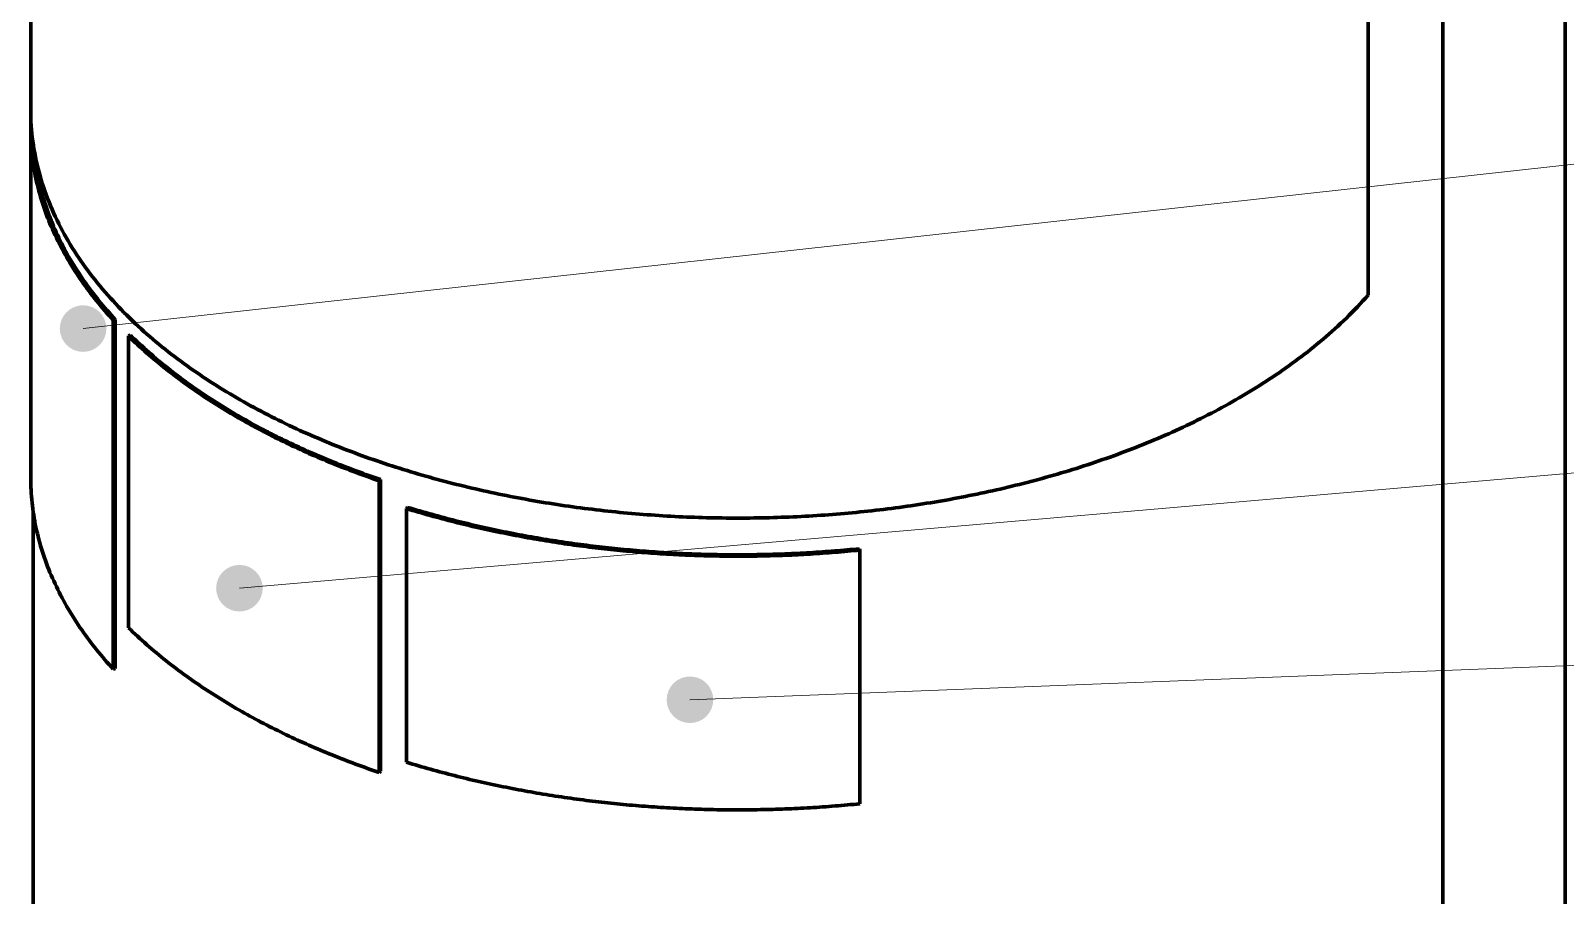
# Model space of a CAD drawing. Header units: millimetres. Extents: x 0 to 594, y 0 to 420.
# Drawn here: x 207.25 to 246.76, y 149.36 to 171.62 of the extents above; entities that cross this region are included whole.
import ezdxf

# ---------------------------------------------------------------- set-up
doc = ezdxf.new("R2010")
doc.units = ezdxf.units.MM
doc.layers.add('01-VISIBLE', color=7, linetype='CONTINUOUS', lineweight=70)
doc.layers.add('08-FINA', color=5, linetype='CONTINUOUS', lineweight=18)

msp = doc.modelspace()

# ---------------------------------------------------------------- hatches: boundary and pattern name
at = {"layer": '08-FINA'}
h = msp.add_hatch(color=7, dxfattribs=at)
h.dxf.hatch_style = 1
edge = h.paths.add_edge_path()
edge.add_arc((208.602, 163.951), 0.6, 0, 360)
h = msp.add_hatch(color=7, dxfattribs=at)
h.dxf.hatch_style = 1
edge = h.paths.add_edge_path()
edge.add_arc((212.627, 157.266), 0.6, 0, 360)
h = msp.add_hatch(color=7, dxfattribs=at)
h.dxf.hatch_style = 1
edge = h.paths.add_edge_path()
edge.add_arc((224.227, 154.394), 0.6, 0, 360)

# ---------------------------------------------------------------- linework, layer by layer
at = {"layer": '01-VISIBLE'}
for p, q in [((243.613, 143.586), (243.613, 222.306)), ((246.764, 134.108), (246.764, 220.15)), ((207.253, 169.585), (207.253, 206.106)), ((241.688, 164.812), (241.688, 201.333)), ((207.253, 160.113), (207.253, 169.095)), ((209.43, 164.183), (209.377, 164.166)), ((209.377, 155.185), (209.377, 164.166)), ((209.43, 155.201), (209.43, 164.183)), ((209.821, 163.78), (209.769, 163.762)), ((209.769, 156.25), (209.769, 163.762)), ((216.257, 160.064), (216.226, 160.034)), ((216.226, 152.522), (216.226, 160.034)), ((216.257, 152.552), (216.257, 160.064)), ((207.313, 143.586), (207.313, 159.26)), ((216.955, 159.348), (216.927, 159.318)), ((216.927, 152.786), (216.927, 159.318)), ((228.592, 158.283), (228.602, 158.249)), ((228.602, 151.717), (228.602, 158.249)), ((209.43, 155.201), (209.377, 155.185)), ((216.257, 152.552), (216.226, 152.522))]:
    msp.add_line(p, q, dxfattribs=at)
for points in [[(207.253, 169.585), (207.253, 169.483), (207.256, 169.381), (207.26, 169.28), (207.266, 169.178), (207.274, 169.077), (207.283, 168.976), (207.294, 168.875), (207.307, 168.774), (207.321, 168.673), (207.337, 168.573), (207.355, 168.473), (207.374, 168.373), (207.395, 168.274), (207.417, 168.175), (207.441, 168.076), (207.467, 167.978), (207.494, 167.88), (207.522, 167.782), (207.552, 167.685), (207.584, 167.588), (207.617, 167.492), (207.651, 167.397), (207.687, 167.302), (207.724, 167.207), (207.763, 167.113), (207.803, 167.02), (207.844, 166.927), (207.887, 166.835), (207.93, 166.743), (207.975, 166.652), (208.022, 166.561), (208.069, 166.471), (208.118, 166.382), (208.168, 166.294), (208.219, 166.206), (208.271, 166.118), (208.324, 166.032), (208.378, 165.946), (208.433, 165.861), (208.489, 165.776), (208.547, 165.692), (208.605, 165.609), (208.664, 165.526), (208.724, 165.444), (208.785, 165.363), (208.847, 165.282), (208.91, 165.202), (208.974, 165.123), (209.038, 165.045), (209.103, 164.967), (209.169, 164.89), (209.236, 164.813), (209.304, 164.737), (209.372, 164.662), (209.441, 164.587), (209.511, 164.514), (209.581, 164.44), (209.653, 164.368), (209.724, 164.296), (209.797, 164.225), (209.87, 164.154), (209.944, 164.084), (210.018, 164.015), (210.093, 163.946), (210.168, 163.878), (210.244, 163.811), (210.321, 163.744), (210.398, 163.678), (210.476, 163.612), (210.554, 163.547), (210.633, 163.483), (210.712, 163.42), (210.792, 163.356), (210.872, 163.294), (210.952, 163.232), (211.034, 163.171), (211.115, 163.11), (211.197, 163.05), (211.279, 162.991), (211.362, 162.932), (211.445, 162.873), (211.529, 162.816), (211.613, 162.758), (211.697, 162.702), (211.782, 162.646), (211.867, 162.59), (211.953, 162.535), (212.038, 162.481), (212.125, 162.427), (212.211, 162.374), (212.298, 162.321), (212.385, 162.268), (212.472, 162.217), (212.56, 162.165), (212.648, 162.115), (212.737, 162.065), (212.825, 162.015), (212.914, 161.966), (213.003, 161.917), (213.093, 161.869), (213.183, 161.821), (213.273, 161.774), (213.363, 161.728), (213.454, 161.681), (213.544, 161.636), (213.635, 161.59), (213.727, 161.546), (213.818, 161.502), (213.91, 161.458), (214.002, 161.415), (214.094, 161.372), (214.186, 161.329), (214.279, 161.287), (214.372, 161.246), (214.465, 161.205), (214.558, 161.165), (214.651, 161.125), (214.745, 161.085), (214.839, 161.046), (214.932, 161.007), (215.027, 160.969), (215.121, 160.931), (215.215, 160.894), (215.31, 160.857), (215.405, 160.82), (215.5, 160.784), (215.595, 160.748), (215.69, 160.713), (215.786, 160.678), (215.881, 160.644), (215.977, 160.61), (216.073, 160.576), (216.169, 160.543), (216.265, 160.511), (216.362, 160.478), (216.458, 160.446), (216.555, 160.415), (216.652, 160.384), (216.748, 160.353), (216.845, 160.323), (216.943, 160.293), (217.04, 160.263), (217.137, 160.234), (217.235, 160.205), (217.332, 160.177), (217.43, 160.149), (217.528, 160.122), (217.626, 160.095), (217.724, 160.068), (217.822, 160.041), (217.92, 160.015), (218.018, 159.99), (218.117, 159.964), (218.215, 159.94), (218.314, 159.915), (218.413, 159.891), (218.511, 159.867), (218.61, 159.844), (218.709, 159.821), (218.808, 159.798), (218.907, 159.776), (219.007, 159.754), (219.106, 159.732), (219.205, 159.711), (219.305, 159.69), (219.404, 159.67), (219.504, 159.65), (219.604, 159.63), (219.703, 159.611), (219.803, 159.592), (219.903, 159.573), (220.003, 159.555), (220.103, 159.537), (220.203, 159.519), (220.303, 159.502), (220.404, 159.485), (220.504, 159.468), (220.604, 159.452), (220.704, 159.436), (220.805, 159.421), (220.905, 159.406), (221.006, 159.391), (221.106, 159.376), (221.207, 159.362), (221.308, 159.348), (221.409, 159.335), (221.509, 159.322), (221.61, 159.309), (221.711, 159.297), (221.812, 159.285), (221.913, 159.273), (222.014, 159.261), (222.115, 159.25), (222.216, 159.24), (222.317, 159.229), (222.418, 159.219), (222.519, 159.209), (222.62, 159.2), (222.722, 159.191), (222.823, 159.182), (222.924, 159.174), (223.025, 159.166), (223.127, 159.158), (223.228, 159.151), (223.329, 159.143), (223.431, 159.137), (223.532, 159.13), (223.634, 159.124), (223.735, 159.118), (223.837, 159.113), (223.938, 159.108), (224.04, 159.103), (224.141, 159.099), (224.243, 159.095), (224.344, 159.091), (224.446, 159.087), (224.547, 159.084), (224.649, 159.082), (224.75, 159.079), (224.852, 159.077), (224.954, 159.075), (225.055, 159.074), (225.157, 159.073), (225.258, 159.072), (225.36, 159.071), (225.462, 159.071), (225.563, 159.071), (225.665, 159.072), (225.767, 159.073), (225.868, 159.074), (225.97, 159.075), (226.071, 159.077), (226.173, 159.079), (226.275, 159.082), (226.376, 159.084), (226.478, 159.087), (226.579, 159.091), (226.681, 159.095), (226.782, 159.099), (226.884, 159.103), (226.985, 159.108), (227.087, 159.113), (227.188, 159.118), (227.29, 159.124), (227.391, 159.13), (227.493, 159.137), (227.594, 159.143), (227.695, 159.15), (227.797, 159.158), (227.898, 159.166), (227.999, 159.174), (228.101, 159.182), (228.202, 159.191), (228.303, 159.2), (228.404, 159.209), (228.505, 159.219), (228.606, 159.229), (228.708, 159.239), (228.809, 159.25), (228.91, 159.261), (229.011, 159.273), (229.112, 159.284), (229.212, 159.296), (229.313, 159.309), (229.414, 159.322), (229.515, 159.335), (229.616, 159.348), (229.716, 159.362), (229.817, 159.376), (229.917, 159.391), (230.018, 159.405), (230.118, 159.421), (230.219, 159.436), (230.319, 159.452), (230.42, 159.468), (230.52, 159.485), (230.62, 159.502), (230.72, 159.519), (230.82, 159.536), (230.92, 159.554), (231.02, 159.573), (231.12, 159.591), (231.22, 159.61), (231.32, 159.63), (231.419, 159.649), (231.519, 159.67), (231.619, 159.69), (231.718, 159.711), (231.817, 159.732), (231.917, 159.754), (232.016, 159.775), (232.115, 159.798), (232.214, 159.82), (232.313, 159.843), (232.412, 159.867), (232.511, 159.891), (232.609, 159.915), (232.708, 159.939), (232.807, 159.964), (232.905, 159.989), (233.003, 160.015), (233.102, 160.041), (233.2, 160.067), (233.298, 160.094), (233.396, 160.121), (233.494, 160.149), (233.591, 160.177), (233.689, 160.205), (233.786, 160.234), (233.884, 160.263), (233.981, 160.292), (234.078, 160.322), (234.175, 160.352), (234.272, 160.383), (234.369, 160.414), (234.465, 160.446), (234.562, 160.478), (234.658, 160.51), (234.754, 160.543), (234.85, 160.576), (234.946, 160.609), (235.042, 160.643), (235.138, 160.678), (235.233, 160.713), (235.328, 160.748), (235.424, 160.783), (235.519, 160.819), (235.613, 160.856), (235.708, 160.893), (235.803, 160.93), (235.897, 160.968), (235.991, 161.006), (236.085, 161.045), (236.179, 161.084), (236.272, 161.124), (236.366, 161.164), (236.459, 161.204), (236.552, 161.245), (236.645, 161.287), (236.737, 161.329), (236.83, 161.371), (236.922, 161.414), (237.014, 161.457), (237.105, 161.501), (237.197, 161.545), (237.288, 161.59), (237.379, 161.635), (237.47, 161.68), (237.561, 161.727), (237.651, 161.773), (237.741, 161.82), (237.831, 161.868), (237.92, 161.916), (238.009, 161.965), (238.098, 162.014), (238.187, 162.064), (238.275, 162.114), (238.363, 162.164), (238.451, 162.216), (238.539, 162.267), (238.626, 162.32), (238.713, 162.373), (238.799, 162.426), (238.885, 162.48), (238.971, 162.534), (239.056, 162.589), (239.142, 162.645), (239.226, 162.701), (239.311, 162.757), (239.395, 162.815), (239.478, 162.872), (239.562, 162.931), (239.644, 162.99), (239.727, 163.049), (239.809, 163.109), (239.89, 163.17), (239.971, 163.231), (240.052, 163.293), (240.132, 163.355), (240.212, 163.418), (240.291, 163.482), (240.37, 163.546), (240.448, 163.611), (240.526, 163.677), (240.603, 163.743), (240.679, 163.81), (240.755, 163.877), (240.831, 163.945), (240.906, 164.014), (240.98, 164.083), (241.054, 164.153), (241.127, 164.223), (241.2, 164.295), (241.271, 164.366), (241.343, 164.439), (241.413, 164.512), (241.483, 164.586), (241.552, 164.661), (241.62, 164.736), (241.688, 164.812)], [(207.258, 169.34), (207.256, 169.299), (207.255, 169.258), (207.254, 169.217), (207.253, 169.176), (207.253, 169.136), (207.253, 169.095)], [(207.253, 169.095), (207.253, 169.014), (207.255, 168.933), (207.257, 168.852), (207.261, 168.772), (207.266, 168.691), (207.272, 168.61), (207.279, 168.53), (207.287, 168.449), (207.296, 168.369), (207.306, 168.289), (207.317, 168.209), (207.33, 168.129), (207.343, 168.049), (207.357, 167.97), (207.372, 167.891), (207.389, 167.811), (207.406, 167.732), (207.424, 167.654), (207.444, 167.575), (207.464, 167.497), (207.485, 167.419), (207.508, 167.341), (207.531, 167.264), (207.555, 167.187), (207.58, 167.11), (207.606, 167.034), (207.633, 166.957), (207.661, 166.882), (207.689, 166.806), (207.719, 166.731), (207.749, 166.656), (207.781, 166.581), (207.813, 166.507), (207.846, 166.433), (207.879, 166.36), (207.914, 166.287), (207.949, 166.214), (207.985, 166.142), (208.022, 166.07), (208.06, 165.999), (208.098, 165.928), (208.138, 165.857), (208.178, 165.787), (208.218, 165.717), (208.259, 165.647), (208.301, 165.578), (208.344, 165.51), (208.387, 165.441), (208.431, 165.374), (208.476, 165.306), (208.521, 165.239), (208.567, 165.173), (208.614, 165.107), (208.661, 165.041), (208.708, 164.976), (208.757, 164.911), (208.805, 164.847), (208.855, 164.783), (208.905, 164.719), (208.955, 164.656), (209.006, 164.593), (209.058, 164.531), (209.11, 164.469), (209.162, 164.408), (209.215, 164.347), (209.269, 164.286), (209.323, 164.226), (209.377, 164.166)], [(207.333, 168.597), (207.34, 168.517), (207.348, 168.438), (207.358, 168.358), (207.368, 168.278), (207.379, 168.199), (207.391, 168.119), (207.405, 168.04), (207.419, 167.961), (207.435, 167.882), (207.451, 167.804), (207.468, 167.725), (207.487, 167.647), (207.506, 167.569), (207.526, 167.491), (207.548, 167.414), (207.57, 167.337), (207.593, 167.26), (207.617, 167.183), (207.642, 167.107), (207.668, 167.031), (207.695, 166.955), (207.723, 166.88), (207.751, 166.805), (207.781, 166.73), (207.811, 166.656), (207.842, 166.582), (207.874, 166.508), (207.907, 166.435), (207.941, 166.362), (207.975, 166.29), (208.01, 166.217), (208.046, 166.146), (208.083, 166.074), (208.121, 166.003), (208.159, 165.933), (208.198, 165.862), (208.237, 165.792), (208.278, 165.723), (208.319, 165.654), (208.361, 165.585), (208.403, 165.517), (208.446, 165.45), (208.49, 165.382), (208.534, 165.315), (208.579, 165.249), (208.625, 165.183), (208.671, 165.117), (208.718, 165.052), (208.765, 164.987), (208.813, 164.923), (208.862, 164.859), (208.911, 164.795), (208.961, 164.732), (209.011, 164.669), (209.061, 164.607), (209.113, 164.545), (209.164, 164.484), (209.217, 164.423), (209.269, 164.362), (209.322, 164.302), (209.376, 164.242), (209.43, 164.183)], [(209.769, 163.762), (209.827, 163.706), (209.885, 163.65), (209.944, 163.594), (210.003, 163.539), (210.062, 163.484), (210.122, 163.43), (210.182, 163.376), (210.243, 163.322), (210.304, 163.269), (210.365, 163.216), (210.427, 163.164), (210.488, 163.112), (210.551, 163.06), (210.613, 163.009), (210.676, 162.958), (210.739, 162.908), (210.803, 162.858), (210.867, 162.808), (210.931, 162.759), (210.995, 162.71), (211.06, 162.662), (211.125, 162.613), (211.19, 162.566), (211.255, 162.518), (211.321, 162.471), (211.387, 162.424), (211.453, 162.378), (211.52, 162.332), (211.586, 162.287), (211.653, 162.241), (211.721, 162.196), (211.788, 162.152), (211.856, 162.108), (211.924, 162.064), (211.992, 162.02), (212.06, 161.977), (212.129, 161.934), (212.197, 161.892), (212.266, 161.85), (212.336, 161.808), (212.405, 161.767), (212.475, 161.726), (212.544, 161.685), (212.614, 161.644), (212.685, 161.604), (212.755, 161.564), (212.825, 161.525), (212.896, 161.486), (212.967, 161.447), (213.038, 161.408), (213.109, 161.37), (213.181, 161.332), (213.252, 161.295), (213.324, 161.258), (213.396, 161.221), (213.468, 161.184), (213.54, 161.148), (213.613, 161.112), (213.685, 161.076), (213.758, 161.041), (213.831, 161.006), (213.904, 160.971), (213.977, 160.936), (214.05, 160.902), (214.123, 160.868), (214.197, 160.835), (214.271, 160.801), (214.344, 160.768), (214.418, 160.736), (214.492, 160.703), (214.566, 160.671), (214.641, 160.639), (214.715, 160.608), (214.79, 160.576), (214.864, 160.545), (214.939, 160.515), (215.014, 160.484), (215.089, 160.454), (215.164, 160.424), (215.239, 160.394), (215.315, 160.365), (215.39, 160.336), (215.465, 160.307), (215.541, 160.279), (215.617, 160.25), (215.693, 160.222), (215.769, 160.195), (215.845, 160.167), (215.921, 160.14), (215.997, 160.113), (216.073, 160.086), (216.15, 160.06), (216.226, 160.034)], [(209.821, 163.78), (209.878, 163.723), (209.936, 163.668), (209.995, 163.612), (210.054, 163.557), (210.113, 163.503), (210.173, 163.448), (210.233, 163.395), (210.293, 163.341), (210.354, 163.288), (210.415, 163.236), (210.476, 163.184), (210.538, 163.132), (210.6, 163.08), (210.662, 163.029), (210.725, 162.979), (210.788, 162.928), (210.851, 162.878), (210.915, 162.829), (210.978, 162.78), (211.043, 162.731), (211.107, 162.683), (211.172, 162.635), (211.237, 162.587), (211.302, 162.54), (211.367, 162.493), (211.433, 162.446), (211.499, 162.4), (211.566, 162.354), (211.632, 162.309), (211.699, 162.264), (211.766, 162.219), (211.833, 162.175), (211.901, 162.131), (211.968, 162.087), (212.036, 162.044), (212.104, 162.001), (212.173, 161.958), (212.241, 161.916), (212.31, 161.874), (212.379, 161.832), (212.448, 161.791), (212.517, 161.75), (212.587, 161.709), (212.657, 161.669), (212.727, 161.629), (212.797, 161.589), (212.867, 161.55), (212.938, 161.511), (213.008, 161.472), (213.079, 161.434), (213.15, 161.396), (213.221, 161.358), (213.293, 161.321), (213.364, 161.283), (213.436, 161.247), (213.508, 161.21), (213.58, 161.174), (213.652, 161.138), (213.724, 161.102), (213.796, 161.067), (213.869, 161.032), (213.942, 160.998), (214.015, 160.963), (214.088, 160.929), (214.161, 160.895), (214.234, 160.862), (214.307, 160.829), (214.381, 160.796), (214.455, 160.763), (214.528, 160.731), (214.602, 160.699), (214.676, 160.667), (214.751, 160.636), (214.825, 160.604), (214.899, 160.573), (214.974, 160.543), (215.048, 160.512), (215.123, 160.482), (215.198, 160.453), (215.273, 160.423), (215.348, 160.394), (215.423, 160.365), (215.498, 160.336), (215.574, 160.308), (215.649, 160.28), (215.725, 160.252), (215.801, 160.224), (215.876, 160.197), (215.952, 160.17), (216.028, 160.143), (216.104, 160.116), (216.18, 160.09), (216.257, 160.064)], [(207.253, 160.113), (207.253, 160.032), (207.255, 159.952), (207.257, 159.871), (207.261, 159.79), (207.266, 159.71), (207.272, 159.629), (207.279, 159.548), (207.287, 159.468), (207.296, 159.388), (207.306, 159.308), (207.317, 159.228), (207.33, 159.148), (207.343, 159.068), (207.357, 158.988), (207.372, 158.909), (207.389, 158.83), (207.406, 158.751), (207.424, 158.672), (207.444, 158.594), (207.464, 158.516), (207.485, 158.438), (207.508, 158.36), (207.531, 158.283), (207.555, 158.205), (207.58, 158.129), (207.606, 158.052), (207.633, 157.976), (207.661, 157.9), (207.689, 157.825), (207.719, 157.749), (207.749, 157.674), (207.781, 157.6), (207.813, 157.526), (207.846, 157.452), (207.879, 157.379), (207.914, 157.306), (207.949, 157.233), (207.985, 157.161), (208.022, 157.089), (208.06, 157.017), (208.098, 156.946), (208.138, 156.875), (208.178, 156.805), (208.218, 156.735), (208.259, 156.666), (208.301, 156.597), (208.344, 156.528), (208.387, 156.46), (208.431, 156.392), (208.476, 156.325), (208.521, 156.258), (208.567, 156.191), (208.614, 156.125), (208.661, 156.06), (208.708, 155.994), (208.757, 155.93), (208.805, 155.865), (208.855, 155.801), (208.905, 155.738), (208.955, 155.675), (209.006, 155.612), (209.058, 155.55), (209.11, 155.488), (209.162, 155.426), (209.215, 155.365), (209.269, 155.305), (209.323, 155.245), (209.377, 155.185)], [(216.927, 159.318), (217.003, 159.294), (217.08, 159.271), (217.157, 159.248), (217.234, 159.226), (217.311, 159.203), (217.388, 159.181), (217.466, 159.159), (217.543, 159.138), (217.62, 159.116), (217.698, 159.095), (217.775, 159.074), (217.853, 159.053), (217.93, 159.033), (218.008, 159.013), (218.086, 158.993), (218.164, 158.973), (218.241, 158.953), (218.319, 158.934), (218.397, 158.915), (218.475, 158.896), (218.553, 158.877), (218.632, 158.859), (218.71, 158.841), (218.788, 158.823), (218.866, 158.805), (218.945, 158.788), (219.023, 158.771), (219.102, 158.754), (219.18, 158.737), (219.259, 158.72), (219.337, 158.704), (219.416, 158.688), (219.495, 158.672), (219.573, 158.656), (219.652, 158.641), (219.731, 158.626), (219.81, 158.611), (219.889, 158.596), (219.968, 158.581), (220.047, 158.567), (220.126, 158.553), (220.205, 158.539), (220.284, 158.525), (220.363, 158.512), (220.442, 158.499), (220.521, 158.486), (220.6, 158.473), (220.68, 158.46), (220.759, 158.448), (220.838, 158.436), (220.918, 158.424), (220.997, 158.412), (221.077, 158.401), (221.156, 158.39), (221.236, 158.378), (221.315, 158.368), (221.395, 158.357), (221.474, 158.347), (221.554, 158.336), (221.634, 158.326), (221.713, 158.317), (221.793, 158.307), (221.873, 158.298), (221.952, 158.288), (222.032, 158.28), (222.112, 158.271), (222.192, 158.262), (222.272, 158.254), (222.352, 158.246), (222.431, 158.238), (222.511, 158.23), (222.591, 158.223), (222.671, 158.216), (222.751, 158.208), (222.831, 158.202), (222.911, 158.195), (222.991, 158.189), (223.071, 158.182), (223.151, 158.176), (223.231, 158.171), (223.311, 158.165), (223.391, 158.159), (223.472, 158.154), (223.552, 158.149), (223.632, 158.145), (223.712, 158.14), (223.792, 158.136), (223.872, 158.131), (223.952, 158.127), (224.033, 158.124), (224.113, 158.12), (224.193, 158.117), (224.273, 158.114), (224.353, 158.111), (224.434, 158.108), (224.514, 158.106), (224.594, 158.103), (224.674, 158.101), (224.755, 158.099), (224.835, 158.098), (224.915, 158.096), (224.995, 158.095), (225.076, 158.094), (225.156, 158.093), (225.236, 158.092), (225.316, 158.092), (225.397, 158.091), (225.477, 158.091), (225.557, 158.091), (225.638, 158.092), (225.718, 158.092), (225.798, 158.093), (225.878, 158.094), (225.959, 158.095), (226.039, 158.097), (226.119, 158.098), (226.199, 158.1), (226.28, 158.102), (226.36, 158.104), (226.44, 158.106), (226.52, 158.109), (226.601, 158.112), (226.681, 158.115), (226.761, 158.118), (226.841, 158.121), (226.921, 158.125), (227.002, 158.129), (227.082, 158.133), (227.162, 158.137), (227.242, 158.142), (227.322, 158.146), (227.402, 158.151), (227.482, 158.156), (227.562, 158.161), (227.643, 158.167), (227.723, 158.173), (227.803, 158.178), (227.883, 158.185), (227.963, 158.191), (228.043, 158.197), (228.123, 158.204), (228.203, 158.211), (228.283, 158.218), (228.363, 158.225), (228.442, 158.233), (228.522, 158.241), (228.602, 158.249)], [(216.955, 159.348), (217.031, 159.325), (217.108, 159.302), (217.185, 159.279), (217.261, 159.257), (217.338, 159.234), (217.415, 159.212), (217.492, 159.19), (217.569, 159.169), (217.646, 159.147), (217.723, 159.126), (217.801, 159.105), (217.878, 159.085), (217.955, 159.064), (218.033, 159.044), (218.11, 159.024), (218.188, 159.005), (218.265, 158.985), (218.343, 158.966), (218.421, 158.947), (218.498, 158.928), (218.576, 158.909), (218.654, 158.891), (218.732, 158.873), (218.81, 158.855), (218.888, 158.838), (218.966, 158.82), (219.044, 158.803), (219.122, 158.786), (219.201, 158.769), (219.279, 158.753), (219.357, 158.737), (219.436, 158.721), (219.514, 158.705), (219.593, 158.689), (219.671, 158.674), (219.75, 158.659), (219.828, 158.644), (219.907, 158.629), (219.986, 158.614), (220.064, 158.6), (220.143, 158.586), (220.222, 158.572), (220.301, 158.559), (220.38, 158.545), (220.459, 158.532), (220.538, 158.519), (220.616, 158.506), (220.696, 158.494), (220.775, 158.482), (220.854, 158.469), (220.933, 158.458), (221.012, 158.446), (221.091, 158.434), (221.17, 158.423), (221.25, 158.412), (221.329, 158.401), (221.408, 158.391), (221.487, 158.38), (221.567, 158.37), (221.646, 158.36), (221.726, 158.35), (221.805, 158.341), (221.885, 158.332), (221.964, 158.322), (222.044, 158.314), (222.123, 158.305), (222.203, 158.296), (222.282, 158.288), (222.362, 158.28), (222.441, 158.272), (222.521, 158.264), (222.601, 158.257), (222.68, 158.25), (222.76, 158.243), (222.84, 158.236), (222.92, 158.229), (222.999, 158.223), (223.079, 158.217), (223.159, 158.211), (223.239, 158.205), (223.318, 158.199), (223.398, 158.194), (223.478, 158.189), (223.558, 158.184), (223.638, 158.179), (223.718, 158.174), (223.798, 158.17), (223.877, 158.166), (223.957, 158.162), (224.037, 158.158), (224.117, 158.155), (224.197, 158.151), (224.277, 158.148), (224.357, 158.145), (224.437, 158.143), (224.517, 158.14), (224.597, 158.138), (224.677, 158.136), (224.757, 158.134), (224.837, 158.132), (224.917, 158.131), (224.997, 158.129), (225.077, 158.128), (225.157, 158.127), (225.237, 158.127), (225.317, 158.126), (225.397, 158.126), (225.477, 158.126), (225.557, 158.126), (225.637, 158.126), (225.717, 158.127), (225.797, 158.128), (225.877, 158.129), (225.957, 158.13), (226.037, 158.131), (226.117, 158.133), (226.197, 158.134), (226.277, 158.136), (226.357, 158.139), (226.437, 158.141), (226.517, 158.144), (226.597, 158.146), (226.677, 158.149), (226.757, 158.153), (226.837, 158.156), (226.917, 158.16), (226.996, 158.163), (227.076, 158.167), (227.156, 158.172), (227.236, 158.176), (227.316, 158.181), (227.396, 158.186), (227.476, 158.191), (227.556, 158.196), (227.635, 158.201), (227.715, 158.207), (227.795, 158.213), (227.875, 158.219), (227.954, 158.225), (228.034, 158.232), (228.114, 158.238), (228.194, 158.245), (228.273, 158.252), (228.353, 158.26), (228.433, 158.267), (228.512, 158.275), (228.592, 158.283)], [(209.769, 156.25), (209.827, 156.194), (209.885, 156.138), (209.944, 156.082), (210.003, 156.027), (210.062, 155.972), (210.122, 155.918), (210.182, 155.864), (210.243, 155.81), (210.304, 155.757), (210.365, 155.705), (210.427, 155.652), (210.488, 155.6), (210.551, 155.549), (210.613, 155.497), (210.676, 155.447), (210.739, 155.396), (210.803, 155.346), (210.867, 155.296), (210.931, 155.247), (210.995, 155.198), (211.06, 155.15), (211.125, 155.102), (211.19, 155.054), (211.255, 155.006), (211.321, 154.959), (211.387, 154.913), (211.453, 154.866), (211.52, 154.82), (211.586, 154.775), (211.653, 154.73), (211.721, 154.685), (211.788, 154.64), (211.856, 154.596), (211.924, 154.552), (211.992, 154.509), (212.06, 154.465), (212.129, 154.423), (212.197, 154.38), (212.266, 154.338), (212.336, 154.296), (212.405, 154.255), (212.475, 154.214), (212.544, 154.173), (212.614, 154.133), (212.685, 154.092), (212.755, 154.053), (212.825, 154.013), (212.896, 153.974), (212.967, 153.935), (213.038, 153.897), (213.109, 153.858), (213.181, 153.821), (213.252, 153.783), (213.324, 153.746), (213.396, 153.709), (213.468, 153.672), (213.54, 153.636), (213.613, 153.6), (213.685, 153.564), (213.758, 153.529), (213.831, 153.494), (213.904, 153.459), (213.977, 153.425), (214.05, 153.39), (214.123, 153.356), (214.197, 153.323), (214.271, 153.29), (214.344, 153.257), (214.418, 153.224), (214.492, 153.191), (214.566, 153.159), (214.641, 153.127), (214.715, 153.096), (214.79, 153.065), (214.864, 153.033), (214.939, 153.003), (215.014, 152.972), (215.089, 152.942), (215.164, 152.912), (215.239, 152.883), (215.315, 152.853), (215.39, 152.824), (215.465, 152.795), (215.541, 152.767), (215.617, 152.739), (215.693, 152.711), (215.769, 152.683), (215.845, 152.655), (215.921, 152.628), (215.997, 152.601), (216.073, 152.575), (216.15, 152.548), (216.226, 152.522)], [(216.927, 152.786), (217.003, 152.763), (217.08, 152.739), (217.157, 152.716), (217.234, 152.694), (217.311, 152.671), (217.388, 152.649), (217.466, 152.627), (217.543, 152.606), (217.62, 152.584), (217.698, 152.563), (217.775, 152.542), (217.853, 152.521), (217.93, 152.501), (218.008, 152.481), (218.086, 152.461), (218.164, 152.441), (218.241, 152.421), (218.319, 152.402), (218.397, 152.383), (218.475, 152.364), (218.553, 152.345), (218.632, 152.327), (218.71, 152.309), (218.788, 152.291), (218.866, 152.273), (218.945, 152.256), (219.023, 152.239), (219.102, 152.222), (219.18, 152.205), (219.259, 152.188), (219.337, 152.172), (219.416, 152.156), (219.495, 152.14), (219.573, 152.124), (219.652, 152.109), (219.731, 152.094), (219.81, 152.079), (219.889, 152.064), (219.968, 152.049), (220.047, 152.035), (220.126, 152.021), (220.205, 152.007), (220.284, 151.993), (220.363, 151.98), (220.442, 151.967), (220.521, 151.954), (220.6, 151.941), (220.68, 151.928), (220.759, 151.916), (220.838, 151.904), (220.918, 151.892), (220.997, 151.88), (221.077, 151.869), (221.156, 151.858), (221.236, 151.846), (221.315, 151.836), (221.395, 151.825), (221.474, 151.815), (221.554, 151.804), (221.634, 151.794), (221.713, 151.785), (221.793, 151.775), (221.873, 151.766), (221.952, 151.756), (222.032, 151.748), (222.112, 151.739), (222.192, 151.73), (222.272, 151.722), (222.352, 151.714), (222.431, 151.706), (222.511, 151.698), (222.591, 151.691), (222.671, 151.684), (222.751, 151.677), (222.831, 151.67), (222.911, 151.663), (222.991, 151.657), (223.071, 151.65), (223.151, 151.644), (223.231, 151.639), (223.311, 151.633), (223.391, 151.628), (223.472, 151.622), (223.552, 151.617), (223.632, 151.613), (223.712, 151.608), (223.792, 151.604), (223.872, 151.599), (223.952, 151.596), (224.033, 151.592), (224.113, 151.588), (224.193, 151.585), (224.273, 151.582), (224.353, 151.579), (224.434, 151.576), (224.514, 151.574), (224.594, 151.571), (224.674, 151.569), (224.755, 151.567), (224.835, 151.566), (224.915, 151.564), (224.995, 151.563), (225.076, 151.562), (225.156, 151.561), (225.236, 151.56), (225.316, 151.56), (225.397, 151.559), (225.477, 151.559), (225.557, 151.559), (225.638, 151.56), (225.718, 151.56), (225.798, 151.561), (225.878, 151.562), (225.959, 151.563), (226.039, 151.565), (226.119, 151.566), (226.199, 151.568), (226.28, 151.57), (226.36, 151.572), (226.44, 151.574), (226.52, 151.577), (226.601, 151.58), (226.681, 151.583), (226.761, 151.586), (226.841, 151.589), (226.921, 151.593), (227.002, 151.597), (227.082, 151.601), (227.162, 151.605), (227.242, 151.61), (227.322, 151.614), (227.402, 151.619), (227.482, 151.624), (227.562, 151.629), (227.643, 151.635), (227.723, 151.641), (227.803, 151.646), (227.883, 151.653), (227.963, 151.659), (228.043, 151.665), (228.123, 151.672), (228.203, 151.679), (228.283, 151.686), (228.363, 151.693), (228.442, 151.701), (228.522, 151.709), (228.602, 151.717)]]:
    msp.add_lwpolyline(points, dxfattribs=at)
at = {"layer": '08-FINA'}
for p, q in [((369.527, 181.703), (208.602, 163.951)), ((369.517, 170.809), (212.627, 157.266)), ((369.503, 160.022), (224.227, 154.394))]:
    msp.add_line(p, q, dxfattribs=at)

doc.saveas('drawing.dxf')
